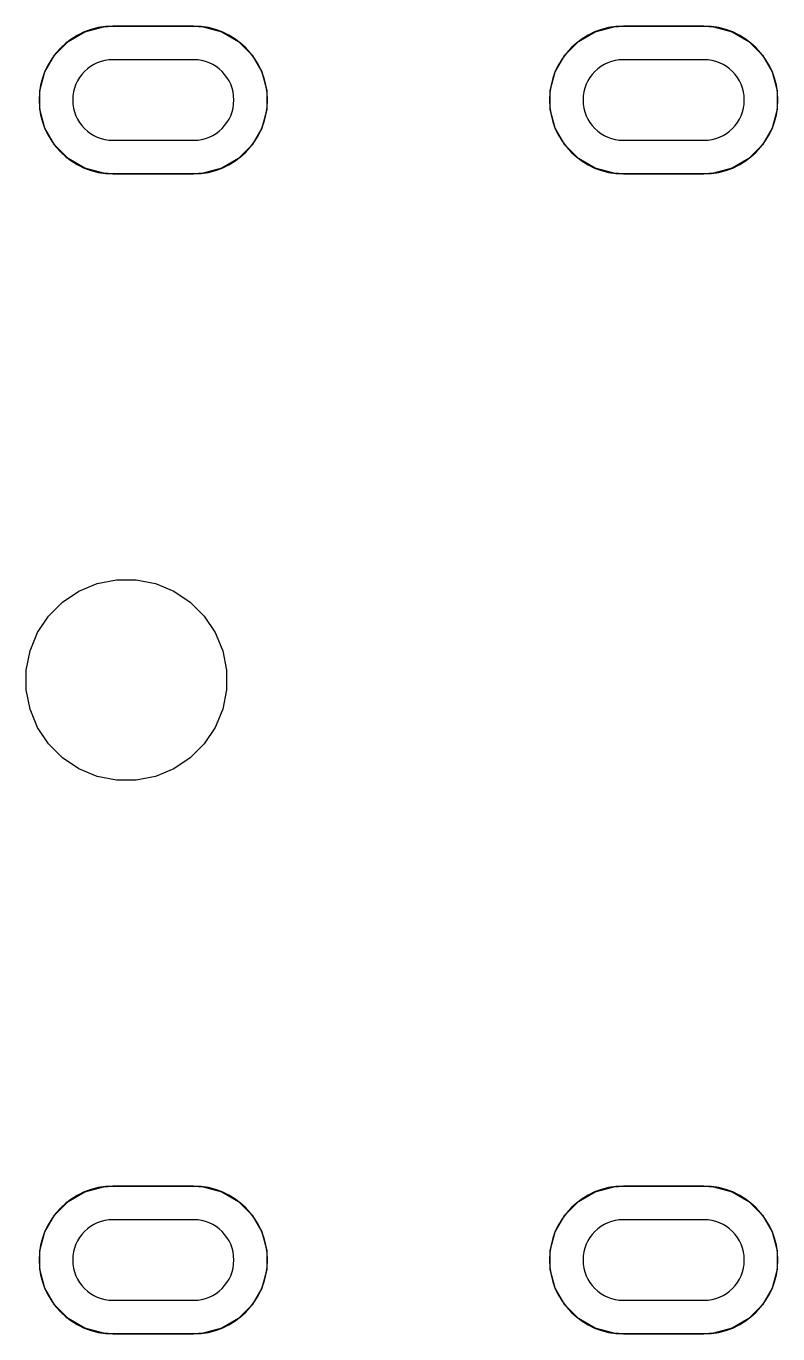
# Model space of a CAD drawing. Header units: millimetres. Extents: x 131.3 to 158.8, y -102.4 to -92.6.
# Drawn here: x 131.25 to 136.85, y -102.37 to -92.63 of the extents above.
import ezdxf

# ---------------------------------------------------------------- set-up
doc = ezdxf.new("R2010")
doc.units = ezdxf.units.MM
doc.layers.add('L6 (Sig, PWR)', color=153, linetype='CONTINUOUS', true_color=0x4d7fc4)

msp = doc.modelspace()

# ---------------------------------------------------------------- linework, layer by layer
at = {"layer": 'L6 (Sig, PWR)', "linetype": 'CONTINUOUS'}
for p, q in [((131.565181, -92.743656), (131.689524, -92.671866)), ((131.689524, -92.671866), (131.828211, -92.634705)), ((131.828211, -92.634705), (131.9, -92.63)), ((131.9, -92.63), (132.5, -92.63)), ((132.5, -92.63), (131.9, -92.63)), ((132.5, -92.63), (132.571789, -92.634705)), ((132.571789, -92.634705), (132.710476, -92.671866)), ((132.710476, -92.671866), (132.834819, -92.743656)), ((135.365181, -92.743656), (135.489524, -92.671866)), ((135.489524, -92.671866), (135.628211, -92.634705)), ((135.628211, -92.634705), (135.7, -92.63)), ((135.7, -92.63), (136.3, -92.63)), ((136.3, -92.63), (135.7, -92.63)), ((136.3, -92.63), (136.371789, -92.634705)), ((136.371789, -92.634705), (136.510476, -92.671866)), ((136.510476, -92.671866), (136.634819, -92.743656)), ((131.463656, -92.845181), (131.565181, -92.743656)), ((132.834819, -92.743656), (132.936344, -92.845181)), ((135.263656, -92.845181), (135.365181, -92.743656)), ((136.634819, -92.743656), (136.736344, -92.845181)), ((131.391866, -92.969524), (131.463656, -92.845181)), ((132.5, -92.88), (131.9, -92.88)), ((132.936344, -92.845181), (133.008134, -92.969524)), ((135.191866, -92.969524), (135.263656, -92.845181)), ((136.3, -92.88), (135.7, -92.88)), ((136.736344, -92.845181), (136.808134, -92.969524)), ((131.354705, -93.108211), (131.391866, -92.969524)), ((133.008134, -92.969524), (133.045295, -93.108211)), ((135.154705, -93.108211), (135.191866, -92.969524)), ((136.808134, -92.969524), (136.845295, -93.108211)), ((131.354705, -93.251789), (131.354705, -93.108211)), ((133.045295, -93.108211), (133.045295, -93.251789)), ((135.154705, -93.251789), (135.154705, -93.108211)), ((136.845295, -93.108211), (136.845295, -93.251789)), ((131.391866, -93.390476), (131.354705, -93.251789)), ((133.045295, -93.251789), (133.008134, -93.390476)), ((135.191866, -93.390476), (135.154705, -93.251789)), ((136.845295, -93.251789), (136.808134, -93.390476)), ((131.463656, -93.514819), (131.391866, -93.390476)), ((133.008134, -93.390476), (132.936344, -93.514819)), ((135.263656, -93.514819), (135.191866, -93.390476)), ((136.808134, -93.390476), (136.736344, -93.514819)), ((131.9, -93.48), (132.5, -93.48)), ((135.7, -93.48), (136.3, -93.48)), ((131.565181, -93.616344), (131.463656, -93.514819)), ((132.936344, -93.514819), (132.834819, -93.616344)), ((135.365181, -93.616344), (135.263656, -93.514819)), ((136.736344, -93.514819), (136.634819, -93.616344)), ((131.689524, -93.688134), (131.565181, -93.616344)), ((131.828211, -93.725295), (131.689524, -93.688134)), ((132.710476, -93.688134), (132.571789, -93.725295)), ((132.834819, -93.616344), (132.710476, -93.688134)), ((135.489524, -93.688134), (135.365181, -93.616344)), ((135.628211, -93.725295), (135.489524, -93.688134)), ((136.510476, -93.688134), (136.371789, -93.725295)), ((136.634819, -93.616344), (136.510476, -93.688134)), ((131.9, -93.73), (131.828211, -93.725295)), ((132.5, -93.73), (131.9, -93.73)), ((131.9, -93.73), (132.5, -93.73)), ((132.571789, -93.725295), (132.5, -93.73)), ((135.7, -93.73), (135.628211, -93.725295)), ((136.3, -93.73), (135.7, -93.73)), ((135.7, -93.73), (136.3, -93.73)), ((136.371789, -93.725295), (136.3, -93.73)), ((131.646452, -96.838559), (131.782286, -96.782295)), ((131.782286, -96.782295), (131.926487, -96.753611)), ((131.926487, -96.753611), (132.073513, -96.753611)), ((132.073513, -96.753611), (132.217714, -96.782295)), ((132.217714, -96.782295), (132.353548, -96.838559)), ((131.524205, -96.920242), (131.646452, -96.838559)), ((132.353548, -96.838559), (132.475795, -96.920242)), ((131.420242, -97.024205), (131.524205, -96.920242)), ((132.475795, -96.920242), (132.579758, -97.024205)), ((131.338559, -97.146452), (131.420242, -97.024205)), ((132.579758, -97.024205), (132.661441, -97.146452)), ((131.282295, -97.282286), (131.338559, -97.146452)), ((132.661441, -97.146452), (132.717705, -97.282286)), ((131.253611, -97.426487), (131.282295, -97.282286)), ((132.717705, -97.282286), (132.746389, -97.426487)), ((131.253611, -97.573513), (131.253611, -97.426487)), ((132.746389, -97.426487), (132.746389, -97.573513)), ((131.282295, -97.717714), (131.253611, -97.573513)), ((132.746389, -97.573513), (132.717705, -97.717714)), ((131.338559, -97.853548), (131.282295, -97.717714)), ((132.717705, -97.717714), (132.661441, -97.853548)), ((131.420242, -97.975795), (131.338559, -97.853548)), ((132.661441, -97.853548), (132.579758, -97.975795)), ((131.524205, -98.079758), (131.420242, -97.975795)), ((132.579758, -97.975795), (132.475795, -98.079758)), ((131.646452, -98.161441), (131.524205, -98.079758)), ((132.475795, -98.079758), (132.353548, -98.161441)), ((131.782286, -98.217705), (131.646452, -98.161441)), ((132.353548, -98.161441), (132.217714, -98.217705)), ((131.926487, -98.246389), (131.782286, -98.217705)), ((132.073513, -98.246389), (131.926487, -98.246389)), ((132.217714, -98.217705), (132.073513, -98.246389)), ((131.689524, -101.311866), (131.828211, -101.274705)), ((131.828211, -101.274705), (131.9, -101.27)), ((131.9, -101.27), (132.5, -101.27)), ((132.5, -101.27), (131.9, -101.27)), ((132.5, -101.27), (132.571789, -101.274705)), ((132.571789, -101.274705), (132.710476, -101.311866)), ((135.489524, -101.311866), (135.628211, -101.274705)), ((135.628211, -101.274705), (135.7, -101.27)), ((135.7, -101.27), (136.3, -101.27)), ((136.3, -101.27), (135.7, -101.27)), ((136.3, -101.27), (136.371789, -101.274705)), ((136.371789, -101.274705), (136.510476, -101.311866)), ((131.463656, -101.485181), (131.565181, -101.383656)), ((131.565181, -101.383656), (131.689524, -101.311866)), ((132.710476, -101.311866), (132.834819, -101.383656)), ((132.834819, -101.383656), (132.936344, -101.485181)), ((135.263656, -101.485181), (135.365181, -101.383656)), ((135.365181, -101.383656), (135.489524, -101.311866)), ((136.510476, -101.311866), (136.634819, -101.383656)), ((136.634819, -101.383656), (136.736344, -101.485181)), ((131.391866, -101.609524), (131.463656, -101.485181)), ((132.936344, -101.485181), (133.008134, -101.609524)), ((135.191866, -101.609524), (135.263656, -101.485181)), ((136.736344, -101.485181), (136.808134, -101.609524)), ((132.5, -101.52), (131.9, -101.52)), ((136.3, -101.52), (135.7, -101.52)), ((131.354705, -101.748211), (131.391866, -101.609524)), ((133.008134, -101.609524), (133.045295, -101.748211)), ((135.154705, -101.748211), (135.191866, -101.609524)), ((136.808134, -101.609524), (136.845295, -101.748211)), ((131.354705, -101.891789), (131.354705, -101.748211)), ((133.045295, -101.748211), (133.045295, -101.891789)), ((135.154705, -101.891789), (135.154705, -101.748211)), ((136.845295, -101.748211), (136.845295, -101.891789)), ((131.391866, -102.030476), (131.354705, -101.891789)), ((133.045295, -101.891789), (133.008134, -102.030476)), ((135.191866, -102.030476), (135.154705, -101.891789)), ((136.845295, -101.891789), (136.808134, -102.030476)), ((131.463656, -102.154819), (131.391866, -102.030476)), ((133.008134, -102.030476), (132.936344, -102.154819)), ((135.263656, -102.154819), (135.191866, -102.030476)), ((136.808134, -102.030476), (136.736344, -102.154819)), ((131.565181, -102.256344), (131.463656, -102.154819)), ((131.9, -102.12), (132.5, -102.12)), ((132.936344, -102.154819), (132.834819, -102.256344)), ((135.365181, -102.256344), (135.263656, -102.154819)), ((135.7, -102.12), (136.3, -102.12)), ((136.736344, -102.154819), (136.634819, -102.256344)), ((131.689524, -102.328134), (131.565181, -102.256344)), ((132.834819, -102.256344), (132.710476, -102.328134)), ((135.489524, -102.328134), (135.365181, -102.256344)), ((136.634819, -102.256344), (136.510476, -102.328134)), ((131.828211, -102.365295), (131.689524, -102.328134)), ((131.9, -102.37), (131.828211, -102.365295)), ((132.571789, -102.365295), (132.5, -102.37)), ((132.710476, -102.328134), (132.571789, -102.365295)), ((135.628211, -102.365295), (135.489524, -102.328134)), ((135.7, -102.37), (135.628211, -102.365295)), ((136.371789, -102.365295), (136.3, -102.37)), ((136.510476, -102.328134), (136.371789, -102.365295)), ((132.5, -102.37), (131.9, -102.37)), ((131.9, -102.37), (132.5, -102.37)), ((136.3, -102.37), (135.7, -102.37)), ((135.7, -102.37), (136.3, -102.37))]:
    msp.add_line(p, q, dxfattribs=at)
at = {"layer": 'L6 (Sig, PWR)'}
for centre, radius, start, end in [((131.9, -93.18), 0.55, 90, 270), ((132.5, -93.18), 0.55, 270, 450), ((135.7, -93.18), 0.55, 90, 270), ((136.3, -93.18), 0.55, 270, 450), ((131.9, -93.18), 0.3, 90, 270), ((132.5, -93.18), 0.3, 270, 450), ((135.7, -93.18), 0.3, 90, 270), ((136.3, -93.18), 0.3, 270, 450), ((131.9, -101.82), 0.55, 90, 270), ((132.5, -101.82), 0.55, 270, 450), ((135.7, -101.82), 0.55, 90, 270), ((136.3, -101.82), 0.55, 270, 450), ((131.9, -101.82), 0.3, 90, 270), ((132.5, -101.82), 0.3, 270, 450), ((135.7, -101.82), 0.3, 90, 270), ((136.3, -101.82), 0.3, 270, 450)]:
    msp.add_arc(centre, radius, start, end, dxfattribs=at)

doc.saveas('drawing.dxf')
